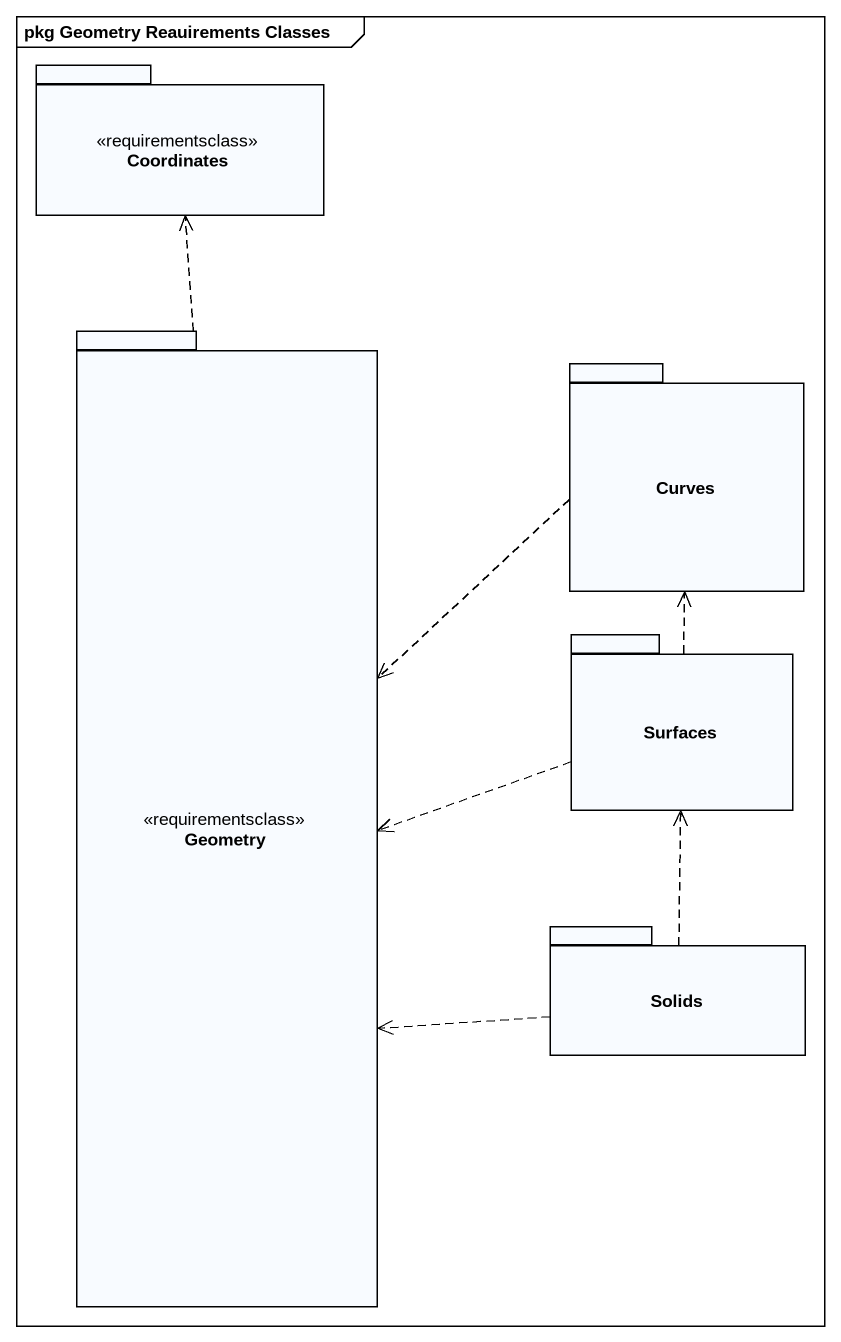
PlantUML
@startuml
mainframe pkg Geometry Reauirements Classes
package Coordinates <<requirementsclass>> {
}
package Geometry <<requirementsclass>> {
}
package Curves {
}
package Surfaces {
}
package Solids {
}
Geometry .up.> Coordinates
Curves ..> Geometry
Surfaces .left.> Geometry
Surfaces .up.> Curves
Solids .left.> Geometry
Solids .up.> Surfaces
@enduml
